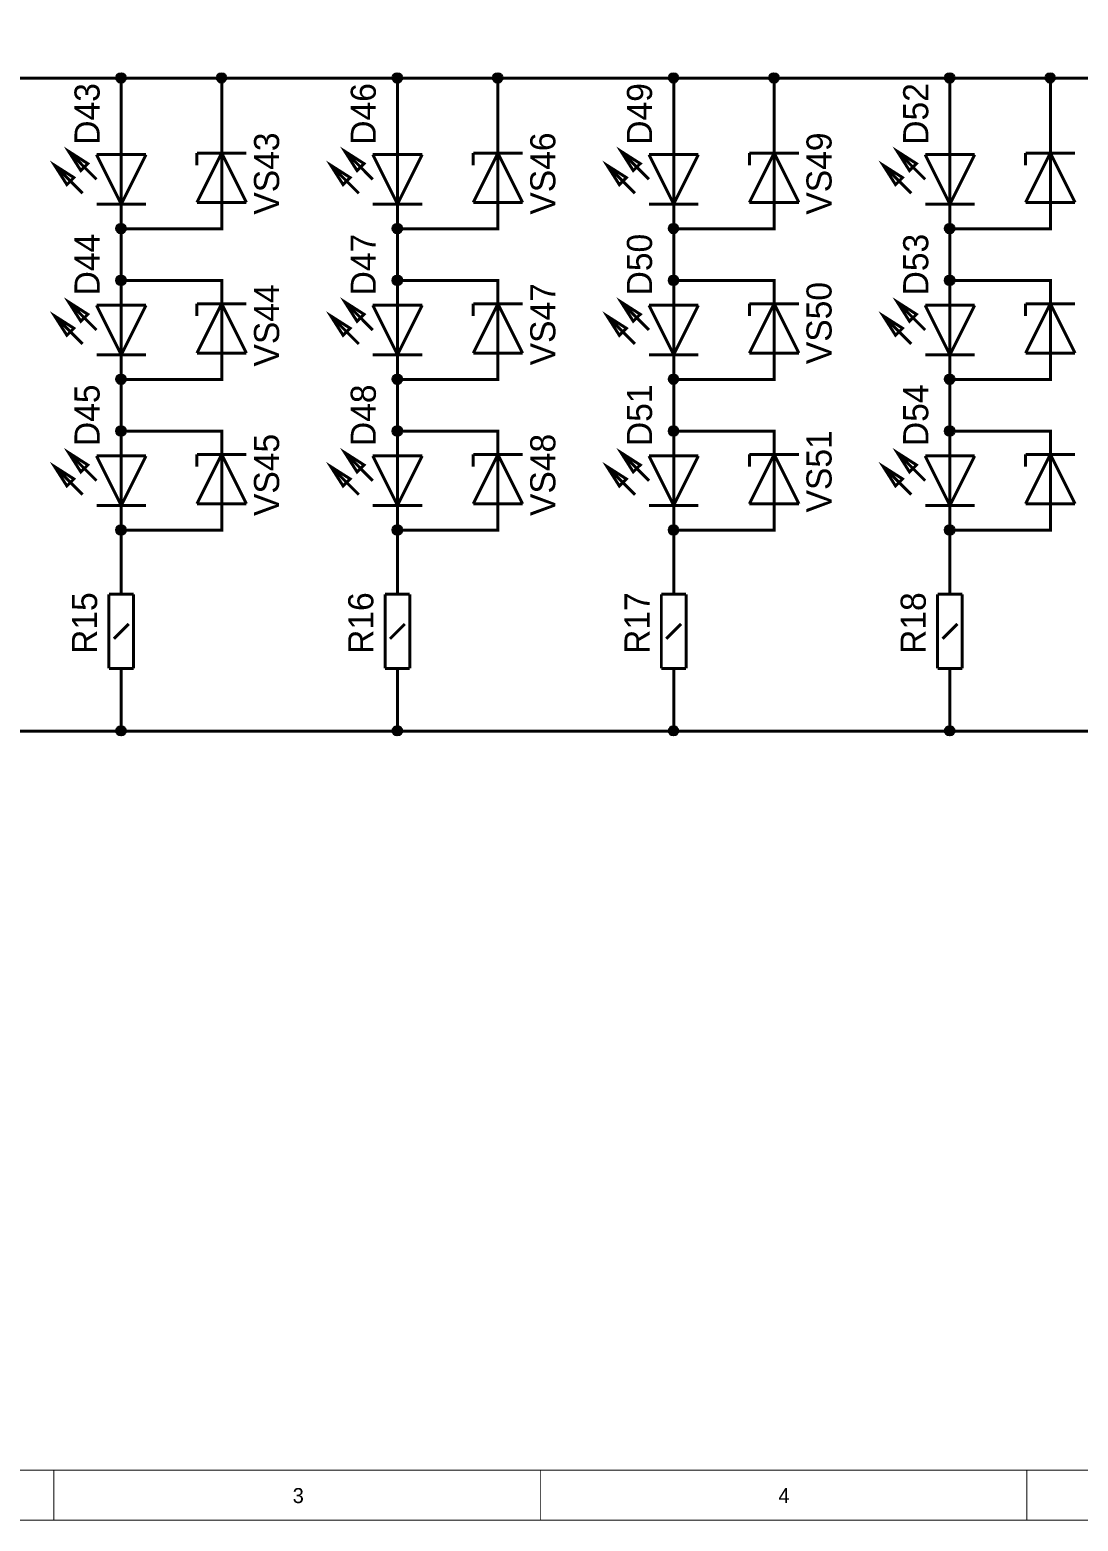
# Model space of a CAD drawing. Header units: millimetres. Extents: x 0 to 394, y 0 to 282.
# Drawn here: x 96 to 202, y 0 to 150.8 of the extents above; entities that cross this region are included whole.
import ezdxf

# ---------------------------------------------------------------- set-up
doc = ezdxf.new("R2010")
doc.units = ezdxf.units.MM
doc.layers.add('Sheet', color=255, linetype='Continuous')

msp = doc.modelspace()

# ---------------------------------------------------------------- linework, layer by layer
at = {"layer": 'Sheet'}
for points, const_width in [([(0, 281.94), (393.66, 281.94), (393.66, 0.04), (0, 0.04), (0, 281.94)], 0.0991), ([(5.08, 276.86), (388.58, 276.86), (388.58, 5.12), (5.08, 5.12), (5.08, 276.86)], 0.0991), ([(31.59, 145.91), (49.37, 145.91), (59.53, 145.91), (77.31, 145.91), (87.47, 145.91), (105.25, 145.91), (115.41, 145.91), (133.19, 145.91), (143.35, 145.91), (161.13, 145.91), (171.29, 145.91), (189.07, 145.91), (199.23, 145.91), (217.01, 145.91), (227.17, 145.91), (244.95, 145.91), (255.11, 145.91), (272.89, 145.91), (283.05, 145.91), (300.83, 145.91), (310.99, 145.91), (330.25, 145.91)], 0.3), ([(105.25, 140.67), (105.25, 145.91)], 0.3), ([(115.41, 145.91), (115.41, 140.83)], 0.3), ([(133.19, 140.67), (133.19, 145.91)], 0.3), ([(143.35, 145.91), (143.35, 140.83)], 0.3), ([(161.13, 140.67), (161.13, 145.91)], 0.3), ([(171.29, 145.91), (171.29, 140.83)], 0.3), ([(189.07, 140.67), (189.07, 145.91)], 0.3), ([(199.23, 145.91), (199.23, 140.83)], 0.3), ([(105.25, 138.17), (105.25, 140.67)], 0.3), ([(115.41, 138.33), (115.41, 140.83)], 0.3), ([(133.19, 138.17), (133.19, 140.67)], 0.3), ([(143.35, 138.33), (143.35, 140.83)], 0.3), ([(161.13, 138.17), (161.13, 140.67)], 0.3), ([(171.29, 138.33), (171.29, 140.83)], 0.3), ([(189.07, 138.17), (189.07, 140.67)], 0.3), ([(199.23, 138.33), (199.23, 140.83)], 0.3), ([(102.75, 135.67), (99.93, 138.5)], 0.3), ([(101.16, 136.56), (99.93, 138.5)], 0.3), ([(101.87, 137.26), (99.93, 138.5)], 0.3), ([(102.75, 138.17), (107.75, 138.17)], 0.3), ([(102.75, 138.17), (105.25, 133.17)], 0.3), ([(107.75, 138.17), (105.25, 133.17)], 0.3), ([(105.25, 133.17), (105.25, 138.17)], 0.3), ([(117.91, 138.33), (112.91, 138.33)], 0.3), ([(112.91, 133.33), (115.41, 138.33)], 0.3), ([(112.91, 138.33), (112.91, 137.08)], 0.3), ([(115.41, 133.33), (115.41, 138.33)], 0.3), ([(115.41, 138.33), (117.91, 133.33)], 0.3), ([(130.69, 135.67), (127.87, 138.5)], 0.3), ([(129.1, 136.56), (127.87, 138.5)], 0.3), ([(129.81, 137.26), (127.87, 138.5)], 0.3), ([(130.69, 138.17), (135.69, 138.17)], 0.3), ([(130.69, 138.17), (133.19, 133.17)], 0.3), ([(135.69, 138.17), (133.19, 133.17)], 0.3), ([(133.19, 133.17), (133.19, 138.17)], 0.3), ([(145.85, 138.33), (140.85, 138.33)], 0.3), ([(140.85, 133.33), (143.35, 138.33)], 0.3), ([(140.85, 138.33), (140.85, 137.08)], 0.3), ([(143.35, 133.33), (143.35, 138.33)], 0.3), ([(143.35, 138.33), (145.85, 133.33)], 0.3), ([(158.63, 135.67), (155.81, 138.5)], 0.3), ([(157.04, 136.56), (155.81, 138.5)], 0.3), ([(157.75, 137.26), (155.81, 138.5)], 0.3), ([(158.63, 138.17), (163.63, 138.17)], 0.3), ([(158.63, 138.17), (161.13, 133.17)], 0.3), ([(163.63, 138.17), (161.13, 133.17)], 0.3), ([(161.13, 133.17), (161.13, 138.17)], 0.3), ([(173.79, 138.33), (168.79, 138.33)], 0.3), ([(168.79, 133.33), (171.29, 138.33)], 0.3), ([(168.79, 138.33), (168.79, 137.08)], 0.3), ([(171.29, 133.33), (171.29, 138.33)], 0.3), ([(171.29, 138.33), (173.79, 133.33)], 0.3), ([(186.57, 135.67), (183.75, 138.5)], 0.3), ([(184.98, 136.56), (183.75, 138.5)], 0.3), ([(185.69, 137.26), (183.75, 138.5)], 0.3), ([(186.57, 138.17), (191.57, 138.17)], 0.3), ([(186.57, 138.17), (189.07, 133.17)], 0.3), ([(191.57, 138.17), (189.07, 133.17)], 0.3), ([(189.07, 133.17), (189.07, 138.17)], 0.3), ([(201.73, 138.33), (196.73, 138.33)], 0.3), ([(196.73, 133.33), (199.23, 138.33)], 0.3), ([(196.73, 138.33), (196.73, 137.08)], 0.3), ([(199.23, 133.33), (199.23, 138.33)], 0.3), ([(199.23, 138.33), (201.73, 133.33)], 0.3), ([(101.34, 134.26), (98.51, 137.09)], 0.3), ([(100.46, 135.85), (98.51, 137.09)], 0.3), ([(99.75, 135.14), (98.51, 137.09)], 0.3), ([(129.28, 134.26), (126.45, 137.09)], 0.3), ([(128.4, 135.85), (126.45, 137.09)], 0.3), ([(127.69, 135.14), (126.45, 137.09)], 0.3), ([(157.22, 134.26), (154.39, 137.09)], 0.3), ([(156.34, 135.85), (154.39, 137.09)], 0.3), ([(155.63, 135.14), (154.39, 137.09)], 0.3), ([(185.16, 134.26), (182.33, 137.09)], 0.3), ([(184.28, 135.85), (182.33, 137.09)], 0.3), ([(183.57, 135.14), (182.33, 137.09)], 0.3), ([(102.75, 133.17), (107.75, 133.17)], 0.3), ([(105.25, 133.17), (105.25, 130.67)], 0.3), ([(117.91, 133.33), (112.91, 133.33)], 0.3), ([(115.41, 133.33), (115.41, 130.83)], 0.3), ([(130.69, 133.17), (135.69, 133.17)], 0.3), ([(133.19, 133.17), (133.19, 130.67)], 0.3), ([(145.85, 133.33), (140.85, 133.33)], 0.3), ([(143.35, 133.33), (143.35, 130.83)], 0.3), ([(158.63, 133.17), (163.63, 133.17)], 0.3), ([(161.13, 133.17), (161.13, 130.67)], 0.3), ([(173.79, 133.33), (168.79, 133.33)], 0.3), ([(171.29, 133.33), (171.29, 130.83)], 0.3), ([(186.57, 133.17), (191.57, 133.17)], 0.3), ([(189.07, 133.17), (189.07, 130.67)], 0.3), ([(201.73, 133.33), (196.73, 133.33)], 0.3), ([(199.23, 133.33), (199.23, 130.83)], 0.3), ([(115.41, 125.59), (115.41, 125.43), (105.25, 125.43), (105.25, 130.67), (115.41, 130.67), (115.41, 130.83)], 0.3), ([(143.35, 125.59), (143.35, 125.43), (133.19, 125.43), (133.19, 130.67), (143.35, 130.67), (143.35, 130.83)], 0.3), ([(171.29, 125.59), (171.29, 125.43), (161.13, 125.43), (161.13, 130.67), (171.29, 130.67), (171.29, 130.83)], 0.3), ([(199.23, 125.59), (199.23, 125.43), (189.07, 125.43), (189.07, 130.67), (199.23, 130.67), (199.23, 130.83)], 0.3), ([(105.25, 122.93), (105.25, 125.43)], 0.3), ([(115.41, 123.09), (115.41, 125.59)], 0.3), ([(133.19, 122.93), (133.19, 125.43)], 0.3), ([(143.35, 123.09), (143.35, 125.59)], 0.3), ([(161.13, 122.93), (161.13, 125.43)], 0.3), ([(171.29, 123.09), (171.29, 125.59)], 0.3), ([(189.07, 122.93), (189.07, 125.43)], 0.3), ([(199.23, 123.09), (199.23, 125.59)], 0.3), ([(102.75, 120.43), (99.93, 123.26)], 0.3), ([(101.16, 121.32), (99.93, 123.26)], 0.3), ([(101.87, 122.02), (99.93, 123.26)], 0.3), ([(102.75, 122.93), (107.75, 122.93)], 0.3), ([(102.75, 122.93), (105.25, 117.93)], 0.3), ([(107.75, 122.93), (105.25, 117.93)], 0.3), ([(105.25, 117.93), (105.25, 122.93)], 0.3), ([(117.91, 123.09), (112.91, 123.09)], 0.3), ([(112.91, 118.09), (115.41, 123.09)], 0.3), ([(112.91, 123.09), (112.91, 121.84)], 0.3), ([(115.41, 118.09), (115.41, 123.09)], 0.3), ([(115.41, 123.09), (117.91, 118.09)], 0.3), ([(130.69, 120.43), (127.87, 123.26)], 0.3), ([(129.1, 121.32), (127.87, 123.26)], 0.3), ([(129.81, 122.02), (127.87, 123.26)], 0.3), ([(130.69, 122.93), (135.69, 122.93)], 0.3), ([(130.69, 122.93), (133.19, 117.93)], 0.3), ([(135.69, 122.93), (133.19, 117.93)], 0.3), ([(133.19, 117.93), (133.19, 122.93)], 0.3), ([(145.85, 123.09), (140.85, 123.09)], 0.3), ([(140.85, 118.09), (143.35, 123.09)], 0.3), ([(140.85, 123.09), (140.85, 121.84)], 0.3), ([(143.35, 118.09), (143.35, 123.09)], 0.3), ([(143.35, 123.09), (145.85, 118.09)], 0.3), ([(158.63, 120.43), (155.81, 123.26)], 0.3), ([(157.04, 121.32), (155.81, 123.26)], 0.3), ([(157.75, 122.02), (155.81, 123.26)], 0.3), ([(158.63, 122.93), (163.63, 122.93)], 0.3), ([(158.63, 122.93), (161.13, 117.93)], 0.3), ([(163.63, 122.93), (161.13, 117.93)], 0.3), ([(161.13, 117.93), (161.13, 122.93)], 0.3), ([(173.79, 123.09), (168.79, 123.09)], 0.3), ([(168.79, 118.09), (171.29, 123.09)], 0.3), ([(168.79, 123.09), (168.79, 121.84)], 0.3), ([(171.29, 118.09), (171.29, 123.09)], 0.3), ([(171.29, 123.09), (173.79, 118.09)], 0.3), ([(186.57, 120.43), (183.75, 123.26)], 0.3), ([(184.98, 121.32), (183.75, 123.26)], 0.3), ([(185.69, 122.02), (183.75, 123.26)], 0.3), ([(186.57, 122.93), (191.57, 122.93)], 0.3), ([(186.57, 122.93), (189.07, 117.93)], 0.3), ([(191.57, 122.93), (189.07, 117.93)], 0.3), ([(189.07, 117.93), (189.07, 122.93)], 0.3), ([(201.73, 123.09), (196.73, 123.09)], 0.3), ([(196.73, 118.09), (199.23, 123.09)], 0.3), ([(196.73, 123.09), (196.73, 121.84)], 0.3), ([(199.23, 118.09), (199.23, 123.09)], 0.3), ([(199.23, 123.09), (201.73, 118.09)], 0.3), ([(101.34, 119.02), (98.51, 121.85)], 0.3), ([(100.46, 120.61), (98.51, 121.85)], 0.3), ([(99.75, 119.9), (98.51, 121.85)], 0.3), ([(129.28, 119.02), (126.45, 121.85)], 0.3), ([(128.4, 120.61), (126.45, 121.85)], 0.3), ([(127.69, 119.9), (126.45, 121.85)], 0.3), ([(157.22, 119.02), (154.39, 121.85)], 0.3), ([(156.34, 120.61), (154.39, 121.85)], 0.3), ([(155.63, 119.9), (154.39, 121.85)], 0.3), ([(185.16, 119.02), (182.33, 121.85)], 0.3), ([(184.28, 120.61), (182.33, 121.85)], 0.3), ([(183.57, 119.9), (182.33, 121.85)], 0.3), ([(102.75, 117.93), (107.75, 117.93)], 0.3), ([(105.25, 117.93), (105.25, 115.43)], 0.3), ([(117.91, 118.09), (112.91, 118.09)], 0.3), ([(115.41, 118.09), (115.41, 115.59)], 0.3), ([(130.69, 117.93), (135.69, 117.93)], 0.3), ([(133.19, 117.93), (133.19, 115.43)], 0.3), ([(145.85, 118.09), (140.85, 118.09)], 0.3), ([(143.35, 118.09), (143.35, 115.59)], 0.3), ([(158.63, 117.93), (163.63, 117.93)], 0.3), ([(161.13, 117.93), (161.13, 115.43)], 0.3), ([(173.79, 118.09), (168.79, 118.09)], 0.3), ([(171.29, 118.09), (171.29, 115.59)], 0.3), ([(186.57, 117.93), (191.57, 117.93)], 0.3), ([(189.07, 117.93), (189.07, 115.43)], 0.3), ([(201.73, 118.09), (196.73, 118.09)], 0.3), ([(199.23, 118.09), (199.23, 115.59)], 0.3), ([(115.41, 110.35), (115.41, 110.19), (105.25, 110.19), (105.25, 115.43), (115.41, 115.43), (115.41, 115.59)], 0.3), ([(143.35, 110.35), (143.35, 110.19), (133.19, 110.19), (133.19, 115.43), (143.35, 115.43), (143.35, 115.59)], 0.3), ([(171.29, 110.35), (171.29, 110.19), (161.13, 110.19), (161.13, 115.43), (171.29, 115.43), (171.29, 115.59)], 0.3), ([(199.23, 110.35), (199.23, 110.19), (189.07, 110.19), (189.07, 115.43), (199.23, 115.43), (199.23, 115.59)], 0.3), ([(105.25, 107.69), (105.25, 110.19)], 0.3), ([(115.41, 107.85), (115.41, 110.35)], 0.3), ([(133.19, 107.69), (133.19, 110.19)], 0.3), ([(143.35, 107.85), (143.35, 110.35)], 0.3), ([(161.13, 107.69), (161.13, 110.19)], 0.3), ([(171.29, 107.85), (171.29, 110.35)], 0.3), ([(189.07, 107.69), (189.07, 110.19)], 0.3), ([(199.23, 107.85), (199.23, 110.35)], 0.3), ([(102.75, 105.19), (99.93, 108.02)], 0.3), ([(101.16, 106.08), (99.93, 108.02)], 0.3), ([(101.87, 106.78), (99.93, 108.02)], 0.3), ([(102.75, 107.69), (107.75, 107.69)], 0.3), ([(102.75, 107.69), (105.25, 102.69)], 0.3), ([(107.75, 107.69), (105.25, 102.69)], 0.3), ([(105.25, 102.69), (105.25, 107.69)], 0.3), ([(117.91, 107.85), (112.91, 107.85)], 0.3), ([(112.91, 102.85), (115.41, 107.85)], 0.3), ([(112.91, 107.85), (112.91, 106.6)], 0.3), ([(115.41, 102.85), (115.41, 107.85)], 0.3), ([(115.41, 107.85), (117.91, 102.85)], 0.3), ([(130.69, 105.19), (127.87, 108.02)], 0.3), ([(129.1, 106.08), (127.87, 108.02)], 0.3), ([(129.81, 106.78), (127.87, 108.02)], 0.3), ([(130.69, 107.69), (135.69, 107.69)], 0.3), ([(130.69, 107.69), (133.19, 102.69)], 0.3), ([(135.69, 107.69), (133.19, 102.69)], 0.3), ([(133.19, 102.69), (133.19, 107.69)], 0.3), ([(145.85, 107.85), (140.85, 107.85)], 0.3), ([(140.85, 102.85), (143.35, 107.85)], 0.3), ([(140.85, 107.85), (140.85, 106.6)], 0.3), ([(143.35, 102.85), (143.35, 107.85)], 0.3), ([(143.35, 107.85), (145.85, 102.85)], 0.3), ([(158.63, 105.19), (155.81, 108.02)], 0.3), ([(157.04, 106.08), (155.81, 108.02)], 0.3), ([(157.75, 106.78), (155.81, 108.02)], 0.3), ([(158.63, 107.69), (163.63, 107.69)], 0.3), ([(158.63, 107.69), (161.13, 102.69)], 0.3), ([(163.63, 107.69), (161.13, 102.69)], 0.3), ([(161.13, 102.69), (161.13, 107.69)], 0.3), ([(173.79, 107.85), (168.79, 107.85)], 0.3), ([(168.79, 102.85), (171.29, 107.85)], 0.3), ([(168.79, 107.85), (168.79, 106.6)], 0.3), ([(171.29, 102.85), (171.29, 107.85)], 0.3), ([(171.29, 107.85), (173.79, 102.85)], 0.3), ([(186.57, 105.19), (183.75, 108.02)], 0.3), ([(184.98, 106.08), (183.75, 108.02)], 0.3), ([(185.69, 106.78), (183.75, 108.02)], 0.3), ([(186.57, 107.69), (191.57, 107.69)], 0.3), ([(186.57, 107.69), (189.07, 102.69)], 0.3), ([(191.57, 107.69), (189.07, 102.69)], 0.3), ([(189.07, 102.69), (189.07, 107.69)], 0.3), ([(201.73, 107.85), (196.73, 107.85)], 0.3), ([(196.73, 102.85), (199.23, 107.85)], 0.3), ([(196.73, 107.85), (196.73, 106.6)], 0.3), ([(199.23, 102.85), (199.23, 107.85)], 0.3), ([(199.23, 107.85), (201.73, 102.85)], 0.3), ([(101.34, 103.78), (98.51, 106.61)], 0.3), ([(100.46, 105.37), (98.51, 106.61)], 0.3), ([(99.75, 104.66), (98.51, 106.61)], 0.3), ([(129.28, 103.78), (126.45, 106.61)], 0.3), ([(128.4, 105.37), (126.45, 106.61)], 0.3), ([(127.69, 104.66), (126.45, 106.61)], 0.3), ([(157.22, 103.78), (154.39, 106.61)], 0.3), ([(156.34, 105.37), (154.39, 106.61)], 0.3), ([(155.63, 104.66), (154.39, 106.61)], 0.3), ([(185.16, 103.78), (182.33, 106.61)], 0.3), ([(184.28, 105.37), (182.33, 106.61)], 0.3), ([(183.57, 104.66), (182.33, 106.61)], 0.3), ([(102.75, 102.69), (107.75, 102.69)], 0.3), ([(105.25, 102.69), (105.25, 100.19)], 0.3), ([(117.91, 102.85), (112.91, 102.85)], 0.3), ([(115.41, 102.85), (115.41, 100.35)], 0.3), ([(130.69, 102.69), (135.69, 102.69)], 0.3), ([(133.19, 102.69), (133.19, 100.19)], 0.3), ([(145.85, 102.85), (140.85, 102.85)], 0.3), ([(143.35, 102.85), (143.35, 100.35)], 0.3), ([(158.63, 102.69), (163.63, 102.69)], 0.3), ([(161.13, 102.69), (161.13, 100.19)], 0.3), ([(173.79, 102.85), (168.79, 102.85)], 0.3), ([(171.29, 102.85), (171.29, 100.35)], 0.3), ([(186.57, 102.69), (191.57, 102.69)], 0.3), ([(189.07, 102.69), (189.07, 100.19)], 0.3), ([(201.73, 102.85), (196.73, 102.85)], 0.3), ([(199.23, 102.85), (199.23, 100.35)], 0.3), ([(115.41, 100.35), (115.41, 100.19), (105.25, 100.19), (105.25, 94.95)], 0.3), ([(143.35, 100.35), (143.35, 100.19), (133.19, 100.19), (133.19, 94.95)], 0.3), ([(171.29, 100.35), (171.29, 100.19), (161.13, 100.19), (161.13, 94.95)], 0.3), ([(199.23, 100.35), (199.23, 100.19), (189.07, 100.19), (189.07, 94.95)], 0.3), ([(105.25, 93.7), (105.25, 94.95)], 0.3), ([(133.19, 93.7), (133.19, 94.95)], 0.3), ([(161.13, 93.7), (161.13, 94.95)], 0.3), ([(189.07, 93.7), (189.07, 94.95)], 0.3), ([(104, 86.2), (104, 93.7)], 0.3), ([(104, 93.7), (106.5, 93.7)], 0.3), ([(106.5, 93.7), (106.5, 86.2)], 0.3), ([(131.94, 86.2), (131.94, 93.7)], 0.3), ([(131.94, 93.7), (134.44, 93.7)], 0.3), ([(134.44, 93.7), (134.44, 86.2)], 0.3), ([(159.88, 86.2), (159.88, 93.7)], 0.3), ([(159.88, 93.7), (162.38, 93.7)], 0.3), ([(162.38, 93.7), (162.38, 86.2)], 0.3), ([(187.82, 86.2), (187.82, 93.7)], 0.3), ([(187.82, 93.7), (190.32, 93.7)], 0.3), ([(190.32, 93.7), (190.32, 86.2)], 0.3), ([(104.5, 89.2), (106, 90.7)], 0.3), ([(132.44, 89.2), (133.94, 90.7)], 0.3), ([(160.38, 89.2), (161.88, 90.7)], 0.3), ([(188.32, 89.2), (189.82, 90.7)], 0.3), ([(106.5, 86.2), (104, 86.2)], 0.3), ([(105.25, 86.2), (105.25, 84.95)], 0.3), ([(134.44, 86.2), (131.94, 86.2)], 0.3), ([(133.19, 86.2), (133.19, 84.95)], 0.3), ([(162.38, 86.2), (159.88, 86.2)], 0.3), ([(161.13, 86.2), (161.13, 84.95)], 0.3), ([(190.32, 86.2), (187.82, 86.2)], 0.3), ([(189.07, 86.2), (189.07, 84.95)], 0.3), ([(21.43, 84.95), (21.43, 79.87), (49.37, 79.87), (77.31, 79.87), (105.25, 79.87), (133.19, 79.87), (161.13, 79.87), (189.07, 79.87), (217.01, 79.87), (244.95, 79.87), (272.89, 79.87), (300.83, 79.87), (300.83, 80.01), (330.25, 80.01), (330.25, 84.95)], 0.3), ([(105.25, 84.95), (105.25, 79.87)], 0.3), ([(133.19, 84.95), (133.19, 79.87)], 0.3), ([(161.13, 84.95), (161.13, 79.87)], 0.3), ([(189.07, 84.95), (189.07, 79.87)], 0.3), ([(98.42, 5.08), (98.42, 0)], 0.0991), ([(147.64, 5.08), (147.64, 0)], 0.0991), ([(196.85, 5.08), (196.85, 0)], 0.0991)]:
    msp.add_lwpolyline(points, dxfattribs=dict(at, const_width=const_width))
at = {"layer": 'Sheet', "const_width": 0.508}
for points in [[(105, 145.91, 1), (105.51, 145.91, 1)], [(115.16, 145.91, 1), (115.67, 145.91, 1)], [(132.94, 145.91, 1), (133.45, 145.91, 1)], [(143.1, 145.91, 1), (143.61, 145.91, 1)], [(160.88, 145.91, 1), (161.39, 145.91, 1)], [(171.04, 145.91, 1), (171.55, 145.91, 1)], [(188.82, 145.91, 1), (189.33, 145.91, 1)], [(198.98, 145.91, 1), (199.49, 145.91, 1)], [(105, 130.67, 1), (105.51, 130.67, 1)], [(132.94, 130.67, 1), (133.45, 130.67, 1)], [(160.88, 130.67, 1), (161.39, 130.67, 1)], [(188.82, 130.67, 1), (189.33, 130.67, 1)], [(105, 125.43, 1), (105.51, 125.43, 1)], [(132.94, 125.43, 1), (133.45, 125.43, 1)], [(160.88, 125.43, 1), (161.39, 125.43, 1)], [(188.82, 125.43, 1), (189.33, 125.43, 1)], [(105, 115.43, 1), (105.51, 115.43, 1)], [(132.94, 115.43, 1), (133.45, 115.43, 1)], [(160.88, 115.43, 1), (161.39, 115.43, 1)], [(188.82, 115.43, 1), (189.33, 115.43, 1)], [(105, 110.19, 1), (105.51, 110.19, 1)], [(132.94, 110.19, 1), (133.45, 110.19, 1)], [(160.88, 110.19, 1), (161.39, 110.19, 1)], [(188.82, 110.19, 1), (189.33, 110.19, 1)], [(105, 100.19, 1), (105.51, 100.19, 1)], [(132.94, 100.19, 1), (133.45, 100.19, 1)], [(160.88, 100.19, 1), (161.39, 100.19, 1)], [(188.82, 100.19, 1), (189.33, 100.19, 1)], [(105, 79.87, 1), (105.51, 79.87, 1)], [(132.94, 79.87, 1), (133.45, 79.87, 1)], [(160.88, 79.87, 1), (161.39, 79.87, 1)], [(188.82, 79.87, 1), (189.33, 79.87, 1)]]:
    msp.add_lwpolyline(points, format="xyb", close=True, dxfattribs=at)
at = {"layer": 'Sheet', "const_width": 0.3}
for points in [[(101.87, 137.26), (101.16, 136.56), (99.93, 138.5), (101.87, 137.26)], [(99.93, 138.5), (101.16, 136.56), (101.87, 137.26), (99.93, 138.5)], [(129.81, 137.26), (129.1, 136.56), (127.87, 138.5), (129.81, 137.26)], [(127.87, 138.5), (129.1, 136.56), (129.81, 137.26), (127.87, 138.5)], [(157.75, 137.26), (157.04, 136.56), (155.81, 138.5), (157.75, 137.26)], [(155.81, 138.5), (157.04, 136.56), (157.75, 137.26), (155.81, 138.5)], [(185.69, 137.26), (184.98, 136.56), (183.75, 138.5), (185.69, 137.26)], [(183.75, 138.5), (184.98, 136.56), (185.69, 137.26), (183.75, 138.5)], [(100.46, 135.85), (99.75, 135.14), (98.51, 137.09), (100.46, 135.85)], [(98.51, 137.09), (99.75, 135.14), (100.46, 135.85), (98.51, 137.09)], [(128.4, 135.85), (127.69, 135.14), (126.45, 137.09), (128.4, 135.85)], [(126.45, 137.09), (127.69, 135.14), (128.4, 135.85), (126.45, 137.09)], [(156.34, 135.85), (155.63, 135.14), (154.39, 137.09), (156.34, 135.85)], [(154.39, 137.09), (155.63, 135.14), (156.34, 135.85), (154.39, 137.09)], [(184.28, 135.85), (183.57, 135.14), (182.33, 137.09), (184.28, 135.85)], [(182.33, 137.09), (183.57, 135.14), (184.28, 135.85), (182.33, 137.09)], [(101.87, 122.02), (101.16, 121.32), (99.93, 123.26), (101.87, 122.02)], [(99.93, 123.26), (101.16, 121.32), (101.87, 122.02), (99.93, 123.26)], [(129.81, 122.02), (129.1, 121.32), (127.87, 123.26), (129.81, 122.02)], [(127.87, 123.26), (129.1, 121.32), (129.81, 122.02), (127.87, 123.26)], [(157.75, 122.02), (157.04, 121.32), (155.81, 123.26), (157.75, 122.02)], [(155.81, 123.26), (157.04, 121.32), (157.75, 122.02), (155.81, 123.26)], [(185.69, 122.02), (184.98, 121.32), (183.75, 123.26), (185.69, 122.02)], [(183.75, 123.26), (184.98, 121.32), (185.69, 122.02), (183.75, 123.26)], [(100.46, 120.61), (99.75, 119.9), (98.51, 121.85), (100.46, 120.61)], [(98.51, 121.85), (99.75, 119.9), (100.46, 120.61), (98.51, 121.85)], [(128.4, 120.61), (127.69, 119.9), (126.45, 121.85), (128.4, 120.61)], [(126.45, 121.85), (127.69, 119.9), (128.4, 120.61), (126.45, 121.85)], [(156.34, 120.61), (155.63, 119.9), (154.39, 121.85), (156.34, 120.61)], [(154.39, 121.85), (155.63, 119.9), (156.34, 120.61), (154.39, 121.85)], [(184.28, 120.61), (183.57, 119.9), (182.33, 121.85), (184.28, 120.61)], [(182.33, 121.85), (183.57, 119.9), (184.28, 120.61), (182.33, 121.85)], [(101.87, 106.78), (101.16, 106.08), (99.93, 108.02), (101.87, 106.78)], [(99.93, 108.02), (101.16, 106.08), (101.87, 106.78), (99.93, 108.02)], [(129.81, 106.78), (129.1, 106.08), (127.87, 108.02), (129.81, 106.78)], [(127.87, 108.02), (129.1, 106.08), (129.81, 106.78), (127.87, 108.02)], [(157.75, 106.78), (157.04, 106.08), (155.81, 108.02), (157.75, 106.78)], [(155.81, 108.02), (157.04, 106.08), (157.75, 106.78), (155.81, 108.02)], [(185.69, 106.78), (184.98, 106.08), (183.75, 108.02), (185.69, 106.78)], [(183.75, 108.02), (184.98, 106.08), (185.69, 106.78), (183.75, 108.02)], [(100.46, 105.37), (99.75, 104.66), (98.51, 106.61), (100.46, 105.37)], [(98.51, 106.61), (99.75, 104.66), (100.46, 105.37), (98.51, 106.61)], [(128.4, 105.37), (127.69, 104.66), (126.45, 106.61), (128.4, 105.37)], [(126.45, 106.61), (127.69, 104.66), (128.4, 105.37), (126.45, 106.61)], [(156.34, 105.37), (155.63, 104.66), (154.39, 106.61), (156.34, 105.37)], [(154.39, 106.61), (155.63, 104.66), (156.34, 105.37), (154.39, 106.61)], [(184.28, 105.37), (183.57, 104.66), (182.33, 106.61), (184.28, 105.37)], [(182.33, 106.61), (183.57, 104.66), (184.28, 105.37), (182.33, 106.61)]]:
    msp.add_lwpolyline(points, close=True, dxfattribs=at)
at = {"layer": 'Sheet'}
for centre, ratio in [((105.23, 145.93), 0.999917), ((105.23, 145.93), 0.999917), ((105.23, 145.93), 0.999917), ((105.23, 145.93), 0.999917), ((115.39, 145.93), 0.999917), ((115.39, 145.93), 0.999917), ((115.39, 145.93), 0.999917), ((115.39, 145.93), 0.999917), ((133.17, 145.93), 0.999917), ((133.17, 145.93), 0.999917), ((133.17, 145.93), 0.999917), ((133.17, 145.93), 0.999917), ((143.33, 145.93), 0.999917), ((143.33, 145.93), 0.999917), ((143.33, 145.93), 0.999917), ((143.33, 145.93), 0.999917), ((161.11, 145.93), 0.999917), ((161.11, 145.93), 0.999917), ((161.11, 145.93), 0.999917), ((161.11, 145.93), 0.999917), ((171.27, 145.93), 0.999917), ((171.27, 145.93), 0.999917), ((171.27, 145.93), 0.999917), ((171.27, 145.93), 0.999917), ((189.05, 145.93), 0.999917), ((189.05, 145.93), 0.999917), ((189.05, 145.93), 0.999917), ((189.05, 145.93), 0.999917), ((199.21, 145.93), 0.999917), ((199.21, 145.93), 0.999917), ((199.21, 145.93), 0.999917), ((199.21, 145.93), 0.999917), ((105.23, 130.69), 0.999927), ((105.23, 130.69), 0.999927), ((105.23, 130.69), 0.999927), ((105.23, 130.69), 0.999927), ((105.23, 130.69), 0.999927), ((133.17, 130.69), 0.999927), ((133.17, 130.69), 0.999927), ((133.17, 130.69), 0.999927), ((133.17, 130.69), 0.999927), ((133.17, 130.69), 0.999927), ((161.11, 130.69), 0.999927), ((161.11, 130.69), 0.999927), ((161.11, 130.69), 0.999927), ((161.11, 130.69), 0.999927), ((161.11, 130.69), 0.999927), ((189.05, 130.69), 0.999927), ((189.05, 130.69), 0.999927), ((189.05, 130.69), 0.999927), ((189.05, 130.69), 0.999927), ((189.05, 130.69), 0.999927), ((105.23, 125.45), 0.999917), ((105.23, 125.45), 0.999917), ((105.23, 125.45), 0.999917), ((105.23, 125.45), 0.999917), ((105.23, 125.45), 0.999917), ((133.17, 125.45), 0.999917), ((133.17, 125.45), 0.999917), ((133.17, 125.45), 0.999917), ((133.17, 125.45), 0.999917), ((133.17, 125.45), 0.999917), ((161.11, 125.45), 0.999917), ((161.11, 125.45), 0.999917), ((161.11, 125.45), 0.999917), ((161.11, 125.45), 0.999917), ((161.11, 125.45), 0.999917), ((189.05, 125.45), 0.999917), ((189.05, 125.45), 0.999917), ((189.05, 125.45), 0.999917), ((189.05, 125.45), 0.999917), ((189.05, 125.45), 0.999917), ((105.23, 115.45), 0.999917), ((105.23, 115.45), 0.999917), ((105.23, 115.45), 0.999917), ((105.23, 115.45), 0.999917), ((105.23, 115.45), 0.999917), ((133.17, 115.45), 0.999917), ((133.17, 115.45), 0.999917), ((133.17, 115.45), 0.999917), ((133.17, 115.45), 0.999917), ((133.17, 115.45), 0.999917), ((161.11, 115.45), 0.999917), ((161.11, 115.45), 0.999917), ((161.11, 115.45), 0.999917), ((161.11, 115.45), 0.999917), ((161.11, 115.45), 0.999917), ((189.05, 115.45), 0.999917), ((189.05, 115.45), 0.999917), ((189.05, 115.45), 0.999917), ((189.05, 115.45), 0.999917), ((189.05, 115.45), 0.999917), ((105.23, 110.21), 0.999937), ((105.23, 110.21), 0.999937), ((105.23, 110.21), 0.999937), ((105.23, 110.21), 0.999937), ((105.23, 110.21), 0.999937), ((133.17, 110.21), 0.999937), ((133.17, 110.21), 0.999937), ((133.17, 110.21), 0.999937), ((133.17, 110.21), 0.999937), ((133.17, 110.21), 0.999937), ((161.11, 110.21), 0.999937), ((161.11, 110.21), 0.999937), ((161.11, 110.21), 0.999937), ((161.11, 110.21), 0.999937), ((161.11, 110.21), 0.999937), ((189.05, 110.21), 0.999937), ((189.05, 110.21), 0.999937), ((189.05, 110.21), 0.999937), ((189.05, 110.21), 0.999937), ((189.05, 110.21), 0.999937), ((105.23, 100.21), 0.999917), ((105.23, 100.21), 0.999917), ((105.23, 100.21), 0.999917), ((105.23, 100.21), 0.999917), ((105.23, 100.21), 0.999917), ((133.17, 100.21), 0.999917), ((133.17, 100.21), 0.999917), ((133.17, 100.21), 0.999917), ((133.17, 100.21), 0.999917), ((133.17, 100.21), 0.999917), ((161.11, 100.21), 0.999917), ((161.11, 100.21), 0.999917), ((161.11, 100.21), 0.999917), ((161.11, 100.21), 0.999917), ((161.11, 100.21), 0.999917), ((189.05, 100.21), 0.999917), ((189.05, 100.21), 0.999917), ((189.05, 100.21), 0.999917), ((189.05, 100.21), 0.999917), ((189.05, 100.21), 0.999917), ((105.23, 79.89), 0.999917), ((105.23, 79.89), 0.999917), ((105.23, 79.89), 0.999917), ((105.23, 79.89), 0.999917), ((133.17, 79.89), 0.999917), ((133.17, 79.89), 0.999917), ((133.17, 79.89), 0.999917), ((133.17, 79.89), 0.999917), ((161.11, 79.89), 0.999917), ((161.11, 79.89), 0.999917), ((161.11, 79.89), 0.999917), ((161.11, 79.89), 0.999917), ((189.05, 79.89), 0.999917), ((189.05, 79.89), 0.999917), ((189.05, 79.89), 0.999917), ((189.05, 79.89), 0.999917)]:
    msp.add_ellipse(centre, major_axis=(0, 0.487), ratio=ratio, dxfattribs=at)

# ---------------------------------------------------------------- texts
for s, p in [('D43', (103.06, 139.17)), ('D46', (131, 139.17)), ('D49', (158.94, 139.17)), ('D52', (186.88, 139.17)), ('VS43', (121.22, 132.1)), ('VS46', (149.16, 132.1)), ('VS49', (177.1, 132.1)), ('D44', (103.06, 123.93)), ('D47', (131, 123.93)), ('D50', (158.94, 123.93)), ('D53', (186.88, 123.93)), ('VS44', (121.22, 116.74)), ('VS47', (149.16, 116.86)), ('VS50', (177.1, 116.98)), ('D45', (103.06, 108.69)), ('D48', (131, 108.69)), ('D51', (158.94, 108.69)), ('D54', (186.88, 108.69)), ('VS51', (177.1, 101.98)), ('VS45', (121.22, 101.62)), ('VS48', (149.16, 101.62)), ('R15', (102.81, 87.67)), ('R16', (130.75, 87.67)), ('R17', (158.69, 87.67)), ('R18', (186.63, 87.67))]:
    msp.add_text(s, height=2.54, rotation=90, dxfattribs=at).set_placement(p)
for s, p in [('3', (122.59, 1.78)), ('4', (171.73, 1.78))]:
    msp.add_text(s, height=1.52, dxfattribs=at).set_placement(p)

doc.saveas('drawing.dxf')
